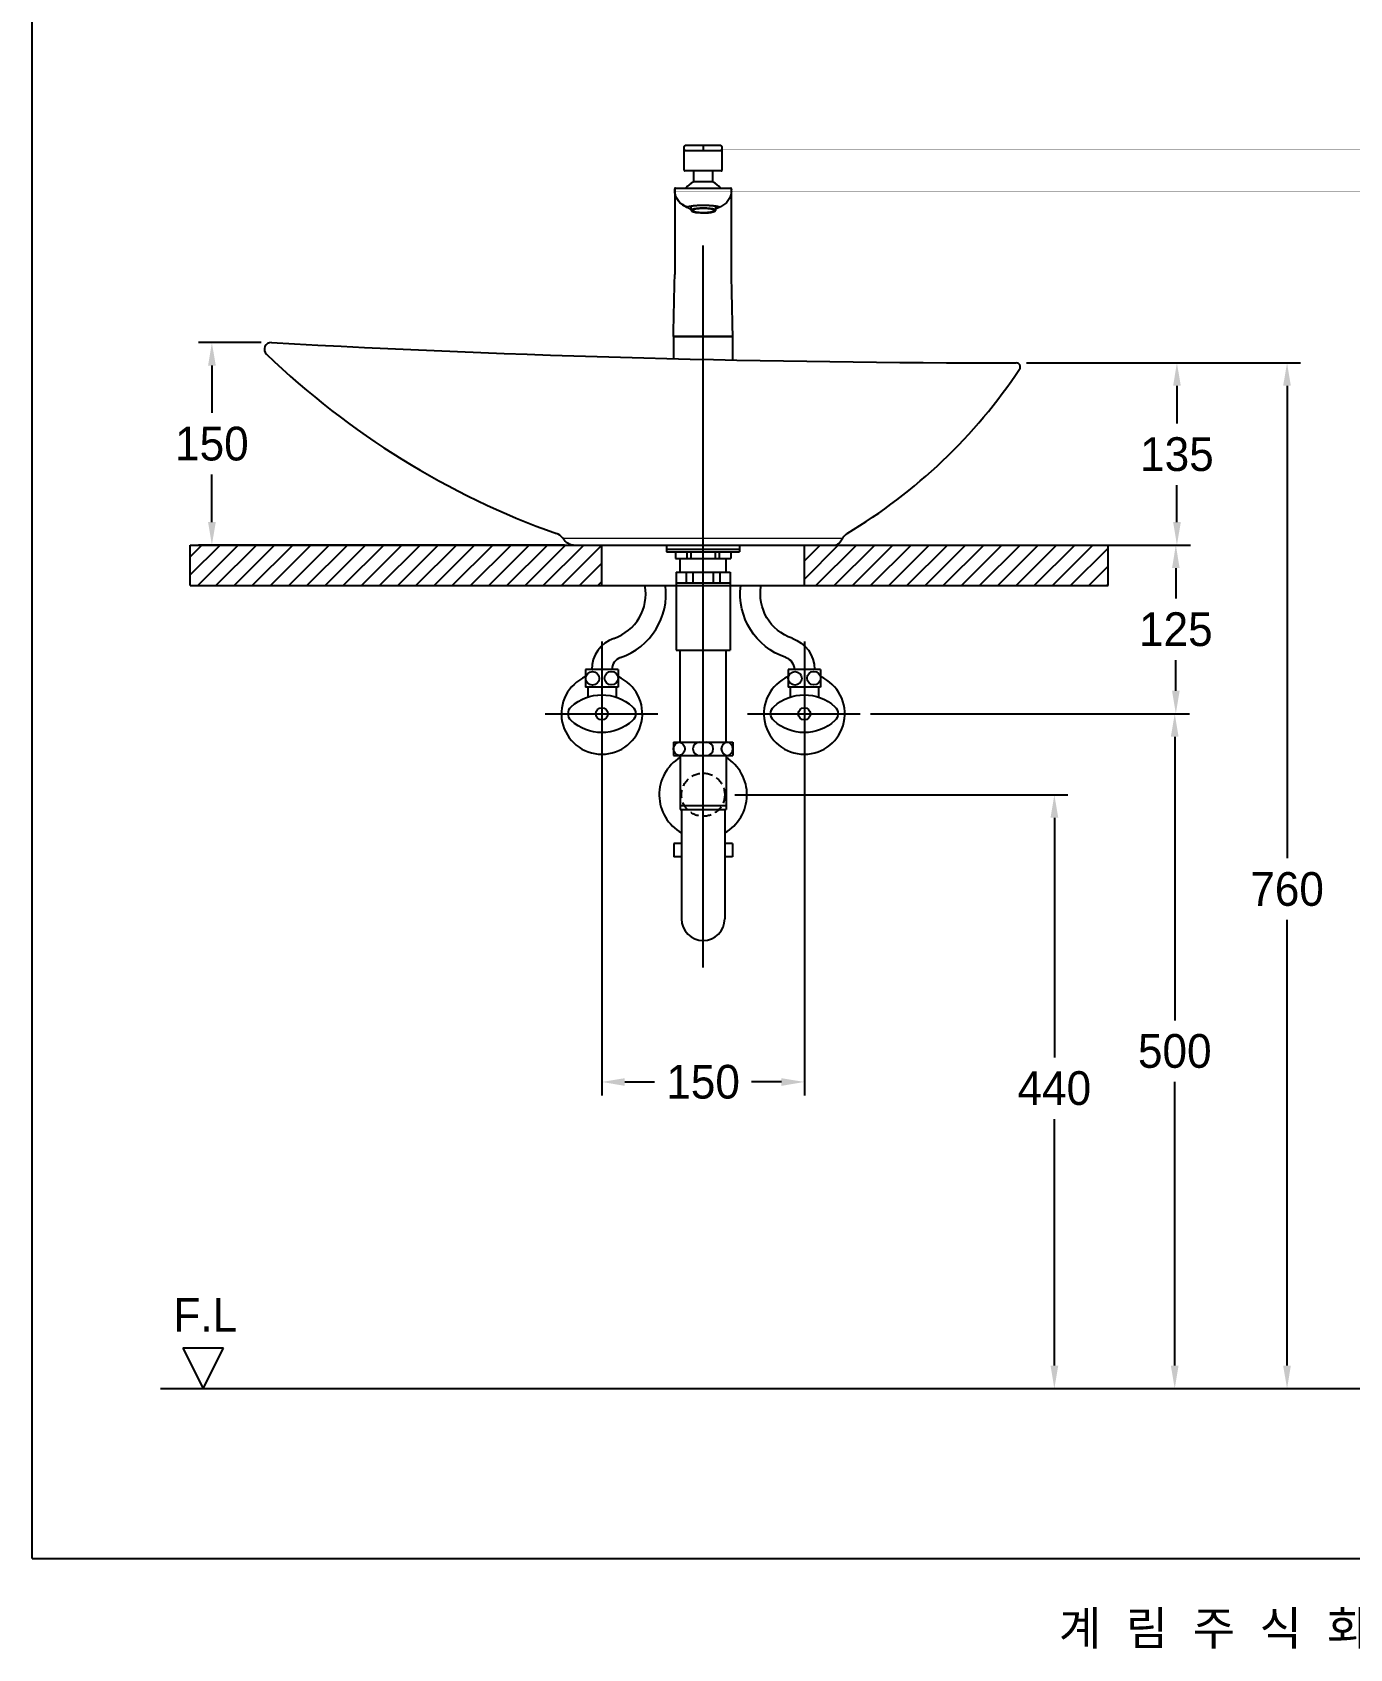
# Model space of a CAD drawing. Header units: millimetres. Extents: x 0 to 1800, y -67 to 2530.
# Drawn here: x 0 to 976, y -67 to 1131 of the extents above; entities that cross this region are included whole.
import ezdxf
from ezdxf.enums import TextEntityAlignment as Align
from ezdxf.lldxf.tags import DXFTag

# ---------------------------------------------------------------- set-up
doc = ezdxf.new("R2010")
doc.units = ezdxf.units.MM
doc.linetypes.add('DASHED2', pattern=[9.525, 6.35, -3.175])
for name, color, linetype in [('TEXT', 7, 'Continuous'), ('내부선 및 부속', 4, 'Continuous'), ('도각라인', 255, 'Continuous'), ('외형선', 3, 'Continuous'), ('점선', 6, 'DASHED2'), ('중심선', 1, 'DASHED'), ('치수선', 7, 'Continuous')]:
    doc.layers.add(name, color=color, linetype=linetype)
doc.styles.add('____', font='')
doc.styles.add('타이틀', font='H2GTRM.TTF', dxfattribs={"height": 25})
doc.styles.get('____').set_extended_font_data('굴림')
tags = doc.linetypes.add('DASHDOT', pattern=[70, 31, -13, 13, -13]).pattern_tags.tags
tags[10:11] = [DXFTag(74, 4), DXFTag(75, 0), DXFTag(340, '0'), DXFTag(46, 0.0), DXFTag(50, 0.0), DXFTag(44, 0.0), DXFTag(45, 0.0)]
tags[8:9] = [DXFTag(74, 4), DXFTag(75, 0), DXFTag(340, '0'), DXFTag(46, 0.0), DXFTag(50, 0.0), DXFTag(44, 0.0), DXFTag(45, 0.0)]
tags[6:7] = [DXFTag(74, 4), DXFTag(75, 0), DXFTag(340, '0'), DXFTag(46, 0.0), DXFTag(50, 0.0), DXFTag(44, 0.0), DXFTag(45, 0.0)]
tags[4:5] = [DXFTag(74, 4), DXFTag(75, 0), DXFTag(340, '0'), DXFTag(46, 0.0), DXFTag(50, 0.0), DXFTag(44, 0.0), DXFTag(45, 0.0)]
tags = doc.linetypes.add('DASHED', pattern=[25.72, 12.86, -12.86]).pattern_tags.tags
tags[6:7] = [DXFTag(74, 4), DXFTag(75, 0), DXFTag(340, '0'), DXFTag(46, 0.0), DXFTag(50, 0.0), DXFTag(44, 0.0), DXFTag(45, 0.0)]
tags[4:5] = [DXFTag(74, 4), DXFTag(75, 0), DXFTag(340, '0'), DXFTag(46, 0.0), DXFTag(50, 0.0), DXFTag(44, 0.0), DXFTag(45, 0.0)]
doc.dimstyles.new('MSADIM', dxfattribs={"dimtxt": 33, "dimasz": 17, "dimexe": 10, "dimexo": 7.5, "dimgap": 10, "dimtad": 0, "dimtih": 1, "dimtoh": 1, "dimdec": 0, "dimzin": 1, "dimdsep": 46, "dimtxsty": '____', "dimcen": 11.25, "dimadec": 0, "dimazin": 0, "dimtfac": 1, "dimtdec": 0, "dimtix": 1, "dimtmove": 0, "dimatfit": 3, "dimfxl": 1, "dimtolj": 1, "dimtzin": 1, "dimarcsym": 0})
pattern_1 = [(45, (-1146.113, 6510.626), (-6.735192, 6.735192), [])]

# ---------------------------------------------------------------- blocks, each defined once
blk = doc.blocks.new('*D1')
at = {"layer": '치수선', "color": 0, "linetype": 'Continuous', "lineweight": -2, "transparency": 16777216}
for p, q in [((736.4, 885.8), (857.9, 885.8)), ((847.9, 868.8), (847.9, 840.9)), ((847.9, 767.8), (847.9, 795.2)), ((754.4, 750.8), (857.9, 750.8))]:
    blk.add_line(p, q, dxfattribs=at)
at = {"layer": '치수선', "color": 0, "linetype": 'Continuous', "transparency": 16777216}
for points in [[(845.1, 868.8), (850.8, 868.8), (847.9, 885.8)], [(845.1, 767.8), (850.8, 767.8), (847.9, 750.8)]]:
    blk.add_solid(points, dxfattribs=at)
at = {"layer": '치수선', "color": 0, "linetype": 'Continuous', "transparency": 16777216, "insert": (847.9, 818), "char_height": 25, "attachment_point": 5, "style": '____'}
blk.add_mtext('\\A1;135', dxfattribs=at)
blk = doc.blocks.new('*D2')
at = {"layer": '치수선', "color": 0, "linetype": 'Continuous', "lineweight": -2, "transparency": 16777216}
for p, q in [((754.4, 750.8), (857.1, 750.8)), ((847.1, 733.8), (847.1, 711.2)), ((847.1, 642.8), (847.1, 665.5)), ((620.8, 625.8), (857.1, 625.8))]:
    blk.add_line(p, q, dxfattribs=at)
at = {"layer": '치수선', "color": 0, "linetype": 'Continuous', "transparency": 16777216}
for points in [[(844.3, 733.8), (849.9, 733.8), (847.1, 750.8)], [(844.3, 642.8), (849.9, 642.8), (847.1, 625.8)]]:
    blk.add_solid(points, dxfattribs=at)
at = {"layer": '치수선', "color": 0, "linetype": 'Continuous', "transparency": 16777216, "insert": (847.1, 688.3), "char_height": 25, "attachment_point": 5, "style": '____'}
blk.add_mtext('\\A1;125', dxfattribs=at)
blk = doc.blocks.new('*D3')
at = {"layer": '치수선', "color": 0, "linetype": 'Continuous', "lineweight": -2, "transparency": 16777216}
for p, q in [((620.8, 625.8), (856.3, 625.8)), ((846.3, 608.8), (846.3, 398.6)), ((846.3, 142.8), (846.3, 353)), ((805, 125.8), (856.3, 125.8))]:
    blk.add_line(p, q, dxfattribs=at)
at = {"layer": '치수선', "color": 0, "linetype": 'Continuous', "transparency": 16777216}
for points in [[(843.4, 608.8), (849.1, 608.8), (846.3, 625.8)], [(843.4, 142.8), (849.1, 142.8), (846.3, 125.8)]]:
    blk.add_solid(points, dxfattribs=at)
at = {"layer": '치수선', "color": 0, "linetype": 'Continuous', "transparency": 16777216, "insert": (846.3, 375.8), "char_height": 25, "attachment_point": 5, "style": '____'}
blk.add_mtext('\\A1;500', dxfattribs=at)
blk = doc.blocks.new('*D4')
at = {"layer": '치수선', "color": 0, "linetype": 'Continuous', "lineweight": -2, "transparency": 16777216}
for p, q in [((736.4, 885.8), (939.5, 885.8)), ((929.5, 868.8), (929.5, 518.7)), ((929.5, 142.8), (929.5, 473)), ((865.1, 125.8), (939.5, 125.8))]:
    blk.add_line(p, q, dxfattribs=at)
at = {"layer": '치수선', "color": 0, "linetype": 'Continuous', "transparency": 16777216}
for points in [[(926.6, 868.8), (932.3, 868.8), (929.5, 885.8)], [(926.6, 142.8), (932.3, 142.8), (929.5, 125.8)]]:
    blk.add_solid(points, dxfattribs=at)
at = {"layer": '치수선', "color": 0, "linetype": 'Continuous', "transparency": 16777216, "insert": (929.5, 495.8), "char_height": 25, "attachment_point": 5, "style": '____'}
blk.add_mtext('\\A1;760', dxfattribs=at)
blk = doc.blocks.new('*D5')
at = {"layer": '치수선', "color": 0, "linetype": 'Continuous', "lineweight": -2, "transparency": 16777216}
for p, q in [((520.4, 565.8), (767.1, 565.8)), ((757.1, 548.8), (757.1, 371.2)), ((757.1, 142.8), (757.1, 325.5)), ((684.8, 125.8), (767.1, 125.8))]:
    blk.add_line(p, q, dxfattribs=at)
at = {"layer": '치수선', "color": 0, "linetype": 'Continuous', "transparency": 16777216}
for points in [[(754.3, 548.8), (760, 548.8), (757.1, 565.8)], [(754.3, 142.8), (760, 142.8), (757.1, 125.8)]]:
    blk.add_solid(points, dxfattribs=at)
at = {"layer": '치수선', "color": 0, "linetype": 'Continuous', "transparency": 16777216, "insert": (757.1, 348.3), "char_height": 25, "attachment_point": 5, "style": '____'}
blk.add_mtext('\\A1;440', dxfattribs=at)
blk = doc.blocks.new('*D6')
at = {"layer": '치수선', "color": 0, "linetype": 'Continuous', "lineweight": -2, "transparency": 16777216}
for p, q in [((421.9, 589.8), (421.9, 343)), ((571.9, 589.8), (571.9, 343)), ((438.9, 353), (461, 353)), ((554.9, 353), (532.8, 353))]:
    blk.add_line(p, q, dxfattribs=at)
at = {"layer": '치수선', "color": 0, "linetype": 'Continuous', "transparency": 16777216}
for points in [[(438.9, 355.8), (438.9, 350.1), (421.9, 353)], [(554.9, 355.8), (554.9, 350.1), (571.9, 353)]]:
    blk.add_solid(points, dxfattribs=at)
at = {"layer": '치수선', "color": 0, "linetype": 'Continuous', "transparency": 16777216, "insert": (496.9, 353), "char_height": 25, "attachment_point": 5, "style": '____'}
blk.add_mtext('\\A1;150', dxfattribs=at)
blk = doc.blocks.new('*D9')
at = {"layer": '치수선', "color": 0, "linetype": 'Continuous', "lineweight": -2, "transparency": 16777216}
for p, q in [((169.4, 900.8), (123, 900.8)), ((133, 883.8), (133, 848.7)), ((133, 767.8), (133, 803)), ((394.2, 750.8), (123, 750.8))]:
    blk.add_line(p, q, dxfattribs=at)
at = {"layer": '치수선', "color": 0, "linetype": 'Continuous', "transparency": 16777216}
for points in [[(130.2, 883.8), (135.9, 883.8), (133, 900.8)], [(130.2, 767.8), (135.9, 767.8), (133, 750.8)]]:
    blk.add_solid(points, dxfattribs=at)
at = {"layer": '치수선', "color": 0, "linetype": 'Continuous', "transparency": 16777216, "insert": (133, 825.8), "char_height": 25, "attachment_point": 5, "style": '____'}
blk.add_mtext('\\A1;150', dxfattribs=at)

msp = doc.modelspace()

# ---------------------------------------------------------------- hatches: boundary and pattern name
at = {"layer": '점선'}
h = msp.add_hatch(dxfattribs=at)
h.set_pattern_fill('ANSI31', color=256, scale=3)
h.set_pattern_definition(pattern_1)
h.paths.add_polyline_path([(421.9, 750.8), (116.9, 750.8), (116.9, 720.8), (421.9, 720.8)])
h = msp.add_hatch(dxfattribs=at)
h.set_pattern_fill('ANSI31', color=256, scale=3)
h.set_pattern_definition(pattern_1)
h.paths.add_polyline_path([(796.9, 750.8), (571.9, 750.8), (571.9, 720.8), (796.9, 720.8)])

# ---------------------------------------------------------------- linework, layer by layer
at = {"layer": '내부선 및 부속', "linetype": 'Continuous'}
for p, q in [((482.9, 1044), (482.9, 1046)), ((483.9, 1047), (509.9, 1047)), ((509.9, 1043), (483.9, 1043)), ((496.9, 1046), (496.9, 1044)), ((510.9, 1046), (510.9, 1044)), ((482.9, 1028.5), (482.9, 1041.1)), ((510.9, 1041.1), (510.9, 1028.5)), ((510.4, 1028), (483.4, 1028)), ((489.8, 1027.5), (489.8, 1019.8)), ((504, 1019.8), (504, 1027.5)), ((475.9, 1013.2), (475.9, 1014.8)), ((476.4, 1015.3), (517.4, 1015.3)), ((517.9, 1013.2), (517.9, 1014.8)), ((487.9, 1001.8), (487.9, 999.2)), ((506.4, 999.2), (506.4, 1001.8)), ((474.9, 905.3), (474.9, 888.9)), ((474.9, 905.3), (518.9, 905.3)), ((518.9, 887.9), (518.9, 905.3)), ((469.9, 750.8), (469.9, 745.8)), ((469.9, 747.8), (523.9, 747.8)), ((469.9, 745.8), (523.9, 745.8)), ((476.4, 745.8), (476.4, 740.8)), ((484.9, 745.8), (484.9, 740.8)), ((487.9, 745.8), (487.9, 740.8)), ((505.9, 745.8), (505.9, 740.8)), ((508.9, 745.8), (508.9, 740.8)), ((517.4, 745.8), (517.4, 740.8)), ((523.9, 750.8), (523.9, 745.8)), ((476.4, 740.8), (517.4, 740.8)), ((476.9, 730.8), (476.9, 672.8)), ((476.9, 730.8), (516.9, 730.8)), ((479.9, 730.8), (479.9, 740.8)), ((484.4, 730.8), (484.4, 722.8)), ((489.4, 730.8), (489.4, 722.8)), ((504.4, 730.8), (504.4, 722.8)), ((509.4, 730.8), (509.4, 722.8)), ((513.9, 730.8), (513.9, 740.8)), ((516.9, 730.8), (516.9, 676.1)), ((476.9, 722.8), (516.9, 722.8)), ((479.9, 722.8), (513.9, 722.8)), ((476.9, 672.8), (516.9, 672.8)), ((479.9, 604.8), (479.9, 672.8)), ((513.9, 604.8), (513.9, 672.8)), ((516.9, 676.1), (516.9, 672.8)), ((409.9, 658.6), (409.9, 645.6)), ((433.9, 658.6), (409.9, 658.6)), ((433.9, 658.6), (433.9, 645.6)), ((559.9, 658.6), (559.9, 645.6)), ((583.9, 658.6), (559.9, 658.6)), ((583.9, 658.6), (583.9, 645.6)), ((433.9, 645.6), (409.9, 645.6)), ((411.4, 645.6), (411.4, 638.1)), ((432.4, 645.6), (432.4, 638.1)), ((583.9, 645.6), (559.9, 645.6)), ((561.4, 645.6), (561.4, 638.1)), ((582.4, 645.6), (582.4, 638.1)), ((474.9, 604.8), (518.9, 604.8)), ((474.9, 604.8), (474.9, 594.8)), ((518.9, 604.8), (518.9, 594.8)), ((474.9, 594.8), (518.9, 594.8)), ((479.9, 594.8), (479.9, 554.8)), ((513.9, 594.8), (513.9, 554.8)), ((479.9, 557.8), (513.9, 557.8)), ((479.9, 554.8), (513.9, 554.8)), ((480.9, 554.8), (480.9, 473.8)), ((512.9, 554.8), (512.9, 473.8)), ((475.2, 529.8), (475.2, 519.8)), ((480.9, 529.8), (475.2, 529.8)), ((518.7, 529.8), (512.9, 529.8)), ((518.7, 529.8), (518.7, 519.8)), ((480.9, 519.8), (475.2, 519.8)), ((518.7, 519.8), (512.9, 519.8))]:
    msp.add_line(p, q, dxfattribs=at)
at = {"layer": '내부선 및 부속', "lineweight": 18}
msp.add_line((392.9, 755.8), (600.1, 755.8), dxfattribs=at)
at = {"layer": '내부선 및 부속', "linetype": 'Continuous', "flags": 128}
for points in [[(558.1, 667.5, -0.355783), (524.8, 720.8)], [(562.9, 681.7, -0.371215), (539.9, 720.8)], [(562.9, 681.7, -0.321708), (579.4, 658.6)], [(558.1, 667.5, -0.323088), (564.4, 658.6)], [(399.2, 631, -0.388889), (444.6, 631)], [(549.2, 631, -0.388889), (594.6, 631)], [(399.2, 620.7, -0.44), (399.2, 631)], [(444.6, 631, -0.44), (444.6, 620.7)], [(549.2, 620.7, -0.44), (549.2, 631)], [(594.6, 631, -0.44), (594.6, 620.7)], [(444.6, 620.7, -0.388889), (399.2, 620.7)], [(594.6, 620.7, -0.388889), (549.2, 620.7)], [(479.2, 594.9, -0.859727), (479.2, 604.8)], [(479.2, 604.8, -0.859727), (479.2, 594.9)]]:
    msp.add_lwpolyline(points, format="xyb", dxfattribs=at)
at = {"layer": '내부선 및 부속', "linetype": 'Continuous'}
for centre, radius in [((415, 652), 5), ((428.9, 652.2), 5), ((565, 652), 5), ((578.9, 652.2), 5), ((421.9, 625.8), 4.5), ((571.9, 625.8), 4.5)]:
    msp.add_circle(centre, radius, dxfattribs=at)
for centre, radius, start, end in [((483.9, 1046), 1, 90, 180), ((483.9, 1044), 1, 180, 270), ((509.9, 1046), 1, 0, 90), ((509.9, 1044), 1, 270, 0), ((483.4, 1028.5), 0.5, 180, 270), ((496.9, 1005.3), 16.2, 116.7839, 142.0176), ((489.3, 1027.5), 0.5, 0, 90), ((504.5, 1027.5), 0.5, 90, 180), ((496.9, 1005.3), 16.2, 37.9825, 62.9451), ((510.4, 1028.5), 0.5, 270, 0), ((476.4, 1014.8), 0.5, 90, 180), ((517.4, 1014.8), 0.5, 0, 90), ((419.6, 714.6), 34.8, 288.8443, 10.3071), ((419.6, 714.6), 49.8, 288.8443, 7.183), ((438.7, 658.6), 24.3, 108.8443, 180.1778), ((438.7, 658.6), 9.31, 108.8443, 180.4644), ((421.9, 625.8), 30, 113.5782, 66.4218), ((571.9, 625.8), 30, 113.5782, 66.4218), ((494.4, 599.8), 5, 90, 270), ((499.4, 599.8), 5, 270, 90), ((515.4, 599.8), 5, 98.6269, 261.3731), ((513.9, 599.8), 5, 278.6269, 81.3731), ((496.9, 565.8), 32.5, 121.5389, 240.5076), ((496.9, 565.8), 32.5, 299.4924, 58.4611), ((496.9, 473.8), 16, 180, 0)]:
    msp.add_arc(centre, radius, start, end, dxfattribs=at)
for centre, major_axis, ratio, start_param, end_param in [((489.6, 1019.7), (-0.0112, -0.0994), 1, 2.796596, 3.248356), ((504.3, 1019.7), (0.0502, 0.0865), 1, 0.526312, 0.981782), ((496.9, 1001), (12, 0), 0.207912, 3.060991, 3.141593), ((497.1, 998.7), (8.75, 0), 0.207912, 2.789931, 3.777569), ((497.1, 998.7), (8.75, 0), 0.207912, 0.366192, 2.789931), ((497.1, 999), (-8.25, 0), 0.207912, 0.075889, 3.065704), ((497.1, 998.7), (8.75, 0), 0.207912, 3.777569, 4.712389), ((497.1, 998.7), (8.75, 0), 0.207912, 4.712389, 5.631403), ((497.1, 998.7), (8.75, 0), 0.207912, 5.631403, 6.283185), ((497.1, 998.7), (8.75, 0), 0.207912, 0, 0.366192), ((497.1, 999.2), (-9.25, 0), 0.207912, 3.141593, 3.154552)]:
    msp.add_ellipse(centre, major_axis=major_axis, ratio=ratio, start_param=start_param, end_param=end_param, dxfattribs=at)
msp.add_ellipse((497.1, 998.7), major_axis=(-8.25, 0), ratio=0.207912, dxfattribs=at)
for points, degree, knots in [([(482.9, 1043.4), (482.9, 1043.4), (482.9, 1043.5), (482.9, 1043.5), (482.9, 1043.5), (482.9, 1043.6), (482.9, 1043.6), (482.9, 1043.7), (482.9, 1043.7), (482.9, 1043.7)], 2, [0, 0, 0, 0.156709, 0.313418, 0.313418, 0.626836, 0.626836, 0.940255, 0.940255, 1, 1, 1]), ([(510.9, 1043.7), (510.9, 1043.7), (510.9, 1043.7), (510.9, 1043.6), (510.9, 1043.6), (510.9, 1043.5), (510.9, 1043.5), (510.9, 1043.5), (510.9, 1043.4), (510.9, 1043.4)], 2, [0, 0, 0, 0.052319, 0.052319, 0.368213, 0.368213, 0.684106, 0.684106, 0.842053, 1, 1, 1]), ([(491.7, 1019.8), (491.5, 1019.8), (491.3, 1019.8), (491, 1019.8), (490.7, 1019.8), (490.5, 1019.8), (490.4, 1019.8), (490.3, 1019.8), (490.3, 1019.8), (490.2, 1019.8), (490.2, 1019.8), (490.1, 1019.8), (490, 1019.8), (489.8, 1019.8), (489.7, 1019.8), (489.6, 1019.8), (489.6, 1019.8), (489.6, 1019.8), (489.6, 1019.8), (489.6, 1019.8), (489.6, 1019.8), (489.5, 1019.8), (489.5, 1019.8), (489.5, 1019.8), (489.5, 1019.8), (489.5, 1019.8)], 3, [0, 0, 0, 0, 0.124941, 0.124941, 0.249883, 0.374824, 0.374824, 0.406059, 0.406059, 0.437295, 0.437295, 0.499765, 0.499765, 0.624707, 0.749648, 0.749648, 0.812119, 0.812119, 0.843354, 0.843354, 0.874589, 0.874589, 0.999531, 0.999531, 1, 1, 1, 1]), ([(504.3, 1019.8), (504.3, 1019.8), (504.3, 1019.8), (504.3, 1019.8), (504.3, 1019.8), (504.2, 1019.8), (504.2, 1019.8), (504.1, 1019.8), (504.1, 1019.8), (504, 1019.8), (503.9, 1019.8), (503.9, 1019.8), (503.9, 1019.8), (503.8, 1019.8), (503.8, 1019.8), (503.6, 1019.8), (503.4, 1019.8), (503.2, 1019.8), (503, 1019.8), (502.9, 1019.8), (502.8, 1019.8), (502.8, 1019.8), (502.7, 1019.8), (502.7, 1019.8), (502.5, 1019.8), (502.3, 1019.8), (502, 1019.8), (501.8, 1019.8), (501.4, 1019.8), (501.2, 1019.8), (501, 1019.8), (500.9, 1019.8), (500.8, 1019.8), (500.8, 1019.8), (500.6, 1019.8), (500.5, 1019.8), (500.2, 1019.8), (499.7, 1019.8), (499.3, 1019.8), (498.9, 1019.8), (498.8, 1019.8), (498.6, 1019.8), (498.6, 1019.8), (498.5, 1019.8), (498.4, 1019.8), (498.1, 1019.8), (497.9, 1019.8), (497.4, 1019.8), (497.1, 1019.8), (496.7, 1019.8), (496.4, 1019.8), (496.1, 1019.8), (496.1, 1019.8), (495.9, 1019.8), (495.8, 1019.8), (495.6, 1019.8), (495.2, 1019.8), (494.8, 1019.8), (494.3, 1019.8), (494, 1019.8), (493.9, 1019.8), (493.7, 1019.8), (493.6, 1019.8), (493.5, 1019.8), (493.5, 1019.8), (493.2, 1019.8), (492.8, 1019.8), (492.4, 1019.8), (492, 1019.8), (491.8, 1019.8), (491.7, 1019.8)], 3, [0, 0, 0, 0, 0.000008, 0.000008, 0.041674, 0.041674, 0.08334, 0.08334, 0.125007, 0.125007, 0.135423, 0.135423, 0.14584, 0.14584, 0.166673, 0.166673, 0.208339, 0.250006, 0.250006, 0.270839, 0.270839, 0.281256, 0.281256, 0.291672, 0.291672, 0.333338, 0.333338, 0.375005, 0.375005, 0.416671, 0.416671, 0.427088, 0.427088, 0.437504, 0.437504, 0.458338, 0.458338, 0.500004, 0.54167, 0.54167, 0.562503, 0.562503, 0.57292, 0.57292, 0.583337, 0.583337, 0.625003, 0.625003, 0.666669, 0.666669, 0.708336, 0.708336, 0.718752, 0.718752, 0.729169, 0.750002, 0.750002, 0.791668, 0.833335, 0.833335, 0.854168, 0.854168, 0.864584, 0.864584, 0.875001, 0.875001, 0.916667, 0.958334, 0.958334, 1, 1, 1, 1]), ([(475.9, 1014.3), (475.9, 1014.3), (475.9, 1014.2), (475.9, 1014.2), (475.9, 1014.1), (475.9, 1014), (475.9, 1013.9), (475.9, 1013.9), (475.9, 1013.8), (475.9, 1013.8), (475.9, 1013.7), (475.9, 1013.7), (475.9, 1013.7), (475.9, 1013.6), (475.9, 1013.6), (475.9, 1013.5), (475.9, 1013.5), (475.9, 1013.4), (475.9, 1013.4), (475.9, 1013.4)], 3, [0, 0, 0, 0, 0.075981, 0.150896, 0.228818, 0.312268, 0.402491, 0.499979, 0.535136, 0.572314, 0.611538, 0.652826, 0.696189, 0.741633, 0.789157, 0.838761, 0.89044, 0.944188, 1, 1, 1, 1]), ([(485.1, 1001.2), (484.4, 1001.5), (483.3, 1002), (482.1, 1002.8), (481.1, 1003.4), (479.4, 1004.8), (477.5, 1007.2), (476.2, 1010.3), (475.9, 1012.4), (475.9, 1013.2)], 3, [0, 0, 0, 0, 0.156431, 0.213477, 0.270524, 0.384617, 0.612803, 0.840989, 1, 1, 1, 1]), ([(475.9, 1013), (475.9, 1013), (475.9, 1012.8), (475.9, 1012.6), (475.9, 1012.4), (475.9, 1012.4), (475.9, 1012.4), (475.9, 1012.3), (475.9, 1012.2), (475.9, 1011.8), (475.9, 1011.2), (475.9, 1010.3), (475.9, 1009.8), (475.9, 1009.6), (475.9, 1009.4), (475.9, 1009.3), (475.9, 1009.2), (475.9, 1008.9), (475.9, 1008.6), (475.9, 1007.8), (475.9, 1007.3), (475.9, 1006), (475.9, 1004.7), (475.9, 1003.2), (475.9, 1001.7), (475.9, 1000.9), (475.9, 999.8), (475.9, 999.6), (475.9, 999.3), (475.9, 999.2), (475.9, 999), (475.9, 998.4), (475.9, 997.9), (475.9, 996.5), (475.9, 995.5), (475.9, 993.6), (475.9, 992.6), (475.9, 990.6), (475.9, 989.5), (475.9, 987.3), (475.9, 986.2), (475.9, 984.9), (475.9, 984.8), (475.9, 984.5), (475.9, 984.1), (475.9, 983.7), (475.9, 982.8), (475.9, 982.2), (475.9, 980.5), (475.9, 979.3), (475.9, 976.9), (475.9, 975.6), (475.9, 973.8), (475.9, 973.2), (475.9, 971.9), (475.9, 971.3), (475.9, 970.4), (475.9, 970), (475.9, 969.4), (475.9, 969.1), (475.9, 968.5), (475.9, 968.1), (475.9, 967.6), (475.9, 967.5), (475.9, 967.2), (475.9, 967), (475.9, 965.6), (475.9, 964.3), (475.9, 962.3), (475.9, 961.7), (475.9, 960.7), (475.9, 960.4), (475.9, 959.9), (475.9, 959.7), (475.9, 959.4), (475.9, 959.3), (475.9, 958.8), (475.9, 958.4), (475.9, 958), (475.9, 957.8), (475.9, 957.5), (475.9, 956.7), (475.9, 955.9), (475.9, 953.9), (475.9, 952.6), (475.9, 951.3)], 3, [0, 0, 0, 0, 0.021004, 0.043254, 0.043254, 0.048816, 0.048816, 0.054379, 0.065504, 0.065504, 0.110004, 0.154503, 0.154503, 0.165628, 0.171191, 0.171191, 0.176753, 0.176753, 0.199003, 0.199003, 0.243503, 0.243503, 0.288003, 0.332503, 0.332503, 0.377002, 0.377002, 0.388127, 0.388127, 0.39369, 0.39369, 0.399252, 0.421502, 0.421502, 0.466002, 0.466002, 0.510502, 0.510502, 0.555002, 0.555002, 0.599502, 0.599502, 0.605064, 0.605064, 0.610627, 0.621752, 0.621752, 0.644001, 0.644001, 0.688501, 0.688501, 0.733001, 0.733001, 0.755251, 0.755251, 0.777501, 0.777501, 0.788626, 0.788626, 0.799751, 0.799751, 0.810876, 0.810876, 0.816438, 0.816438, 0.822001, 0.822001, 0.866501, 0.866501, 0.88875, 0.88875, 0.899875, 0.899875, 0.905438, 0.905438, 0.911, 0.911, 0.922125, 0.922125, 0.927688, 0.927688, 0.93325, 0.9555, 0.9555, 1, 1, 1, 1]), ([(475.9, 1012.7), (475.9, 1012.7), (475.9, 1012.6), (475.9, 1011.9), (475.9, 1010.8), (475.9, 1009.1), (475.9, 1007.2), (475.9, 1005.2), (475.9, 1003.1), (475.9, 1001.1), (475.9, 999.2), (475.9, 997.1), (475.9, 994.8), (475.9, 992), (475.9, 988.8), (475.9, 985), (475.9, 980.6), (475.9, 975.6), (475.9, 970), (475.9, 963.8), (475.9, 957.5), (475.9, 953.3), (475.9, 951.3)], 3, [0, 0, 0, 0, 0.053133, 0.108049, 0.167772, 0.222828, 0.273217, 0.318944, 0.360014, 0.396432, 0.428204, 0.458, 0.492223, 0.531148, 0.574775, 0.623098, 0.676112, 0.733813, 0.796196, 0.86327, 0.935076, 1, 1, 1, 1]), ([(487.9, 999.7), (486.8, 1000.1), (485.8, 1000.5), (484.9, 1001), (484.3, 1001.3), (483.3, 1001.8), (481.8, 1002.7), (479.8, 1004.2), (477.9, 1006.4), (476.5, 1009.4), (476.1, 1011.4), (476, 1012.2)], 3, [-0.216428, -0.216428, -0.216428, -0.216428, 0, 0, 0, 0.117093, 0.236212, 0.355331, 0.593568, 0.831805, 1, 1, 1, 1]), ([(517.9, 1012.7), (517.9, 1012.6), (517.8, 1012.4), (517.8, 1012.2), (517.7, 1011.4), (517.3, 1009.4), (516.2, 1007), (514.8, 1005.1), (513.1, 1003.4), (511.1, 1002.1), (509.5, 1001.2), (508.9, 1001), (508.1, 1000.6), (507.2, 1000.2), (506.4, 999.9)], 3, [-0.034295, -0.034295, -0.034295, -0.034295, 0, 0, 0, 0.167003, 0.404138, 0.522706, 0.641273, 0.878409, 1, 1, 1, 1.186151, 1.186151, 1.186151, 1.186151]), ([(517.9, 1013.4), (517.9, 1013.4), (517.9, 1013.4), (517.9, 1013.5), (517.9, 1013.5), (517.9, 1013.6), (517.9, 1013.6), (517.9, 1013.7), (517.9, 1013.7), (517.9, 1013.7), (517.9, 1013.8), (517.9, 1013.8), (517.9, 1013.9), (517.9, 1013.9), (517.9, 1014), (517.9, 1014.1), (517.9, 1014.2), (517.9, 1014.2), (517.9, 1014.3), (517.9, 1014.3)], 3, [0, 0, 0, 0, 0.055812, 0.10956, 0.161239, 0.210843, 0.258367, 0.303811, 0.347174, 0.388462, 0.427686, 0.464864, 0.500021, 0.597509, 0.687732, 0.771182, 0.849104, 0.924019, 1, 1, 1, 1]), ([(517.9, 951.3), (517.9, 952.6), (517.9, 953.9), (517.9, 955.8), (517.9, 956.5), (517.9, 957.5), (517.9, 957.8), (517.9, 958.4), (517.9, 958.7), (517.9, 959.2), (517.9, 959.4), (517.9, 959.7), (517.9, 959.9), (517.9, 960.2), (517.9, 960.4), (517.9, 960.7), (517.9, 961.5), (517.9, 962.3), (517.9, 964.2), (517.9, 965.5), (517.9, 967.4), (517.9, 968), (517.9, 969.3), (517.9, 969.9), (517.9, 971.2), (517.9, 971.8), (517.9, 973.1), (517.9, 973.7), (517.9, 974.5), (517.9, 974.6), (517.9, 974.9), (517.9, 975.4), (517.9, 975.9), (517.9, 976.8), (517.9, 977.4), (517.9, 979.2), (517.9, 980.4), (517.9, 981.9), (517.9, 982.2), (517.9, 982.6), (517.9, 982.8), (517.9, 983.1), (517.9, 983.8), (517.9, 984.5), (517.9, 986.2), (517.9, 987.3), (517.9, 989.5), (517.9, 990.6), (517.9, 992.6), (517.9, 993.6), (517.9, 995.6), (517.9, 996.5), (517.9, 997.5), (517.9, 997.7), (517.9, 997.9), (517.9, 998), (517.9, 998.3), (517.9, 999), (517.9, 999.7), (517.9, 1000.9), (517.9, 1001.7), (517.9, 1003.3), (517.9, 1004), (517.9, 1005.4), (517.9, 1006.1), (517.9, 1007), (517.9, 1007.3), (517.9, 1007.7), (517.9, 1007.9), (517.9, 1008.1), (517.9, 1008.3), (517.9, 1008.3), (517.9, 1009), (517.9, 1009.5), (517.9, 1010.4), (517.9, 1010.8), (517.9, 1011.9), (517.9, 1012.4), (517.9, 1012.9), (517.9, 1013), (517.9, 1013.2)], 3, [0, 0, 0, 0, 0.044486, 0.044486, 0.066729, 0.066729, 0.07785, 0.07785, 0.088972, 0.088972, 0.094533, 0.094533, 0.100093, 0.100093, 0.105654, 0.105654, 0.111215, 0.133458, 0.133458, 0.177944, 0.177944, 0.200187, 0.200187, 0.22243, 0.22243, 0.244673, 0.244673, 0.266916, 0.266916, 0.272477, 0.272477, 0.278037, 0.289159, 0.289159, 0.311402, 0.311402, 0.355888, 0.355888, 0.367009, 0.367009, 0.37257, 0.37257, 0.378131, 0.400374, 0.400374, 0.44486, 0.44486, 0.489346, 0.489346, 0.533832, 0.533832, 0.578318, 0.578318, 0.583878, 0.583878, 0.589439, 0.589439, 0.600561, 0.622804, 0.622804, 0.667289, 0.667289, 0.711775, 0.711775, 0.756261, 0.756261, 0.778504, 0.778504, 0.789626, 0.795187, 0.795187, 0.800747, 0.800747, 0.845233, 0.845233, 0.889719, 0.889719, 0.978691, 0.978691, 1, 1, 1, 1]), ([(517.9, 951.3), (517.9, 952.7), (517.9, 955.9), (517.9, 960.6), (517.9, 965.5), (517.9, 970.5), (517.9, 975.6), (517.9, 980.6), (517.9, 985), (517.9, 988.8), (517.9, 992), (517.9, 994.8), (517.9, 997.1), (517.9, 999.2), (517.9, 1001.1), (517.9, 1003.1), (517.9, 1005.2), (517.9, 1007.2), (517.9, 1009.1), (517.9, 1010.8), (517.9, 1011.9), (517.9, 1012.6), (517.9, 1012.7), (517.9, 1012.7)], 3, [0, 0, 0, 0, 0.046223, 0.101424, 0.153962, 0.203831, 0.266211, 0.323909, 0.376921, 0.425241, 0.468865, 0.507789, 0.54201, 0.571805, 0.603575, 0.639991, 0.681059, 0.726784, 0.77717, 0.832223, 0.891944, 0.946857, 1, 1, 1, 1]), ([(509.1, 1001.2), (509.1, 1001.2), (509.1, 1001.2), (509, 1001.2), (509, 1001.2), (508.8, 1001.3), (508.8, 1001.3), (508.6, 1001.3), (508.6, 1001.3), (508.5, 1001.4), (508.5, 1001.4), (508.4, 1001.4), (508.3, 1001.4), (508.1, 1001.5), (508, 1001.5), (507.6, 1001.6), (507.4, 1001.6), (507.1, 1001.7), (507, 1001.7), (506.8, 1001.7), (506.7, 1001.7), (506.6, 1001.8), (506.6, 1001.8), (506.2, 1001.8), (506, 1001.9), (505.4, 1001.9), (505.1, 1002), (504.5, 1002), (504.2, 1002.1), (503.8, 1002.1), (503.8, 1002.1), (503.7, 1002.1), (503.6, 1002.1), (503.5, 1002.1), (503.2, 1002.2), (503, 1002.2), (502.5, 1002.2), (502.1, 1002.2), (501.4, 1002.3), (501, 1002.3), (500.6, 1002.3), (500.4, 1002.3), (500.3, 1002.3), (500.2, 1002.3), (500.1, 1002.3), (499.9, 1002.4), (499.7, 1002.4), (499.1, 1002.4), (498.7, 1002.4), (497.9, 1002.4), (497.5, 1002.4), (496.9, 1002.4), (496.6, 1002.4), (496.3, 1002.4), (496.2, 1002.4), (496.1, 1002.4), (496, 1002.4), (496, 1002.4), (495.5, 1002.4), (495.1, 1002.4), (494.3, 1002.4), (493.9, 1002.3), (493.2, 1002.3), (492.8, 1002.3), (492.3, 1002.3), (492.1, 1002.2), (491.9, 1002.2), (491.8, 1002.2), (491.7, 1002.2), (491.6, 1002.2), (491.5, 1002.2), (491, 1002.2), (490.7, 1002.1), (490, 1002.1), (489.7, 1002), (489.2, 1002), (489, 1002), (488.8, 1001.9), (488.7, 1001.9), (488.6, 1001.9), (488.2, 1001.9), (488, 1001.8), (487.5, 1001.7), (487.2, 1001.7), (486.8, 1001.6), (486.6, 1001.6), (486.4, 1001.5), (486.3, 1001.5), (486.3, 1001.5), (486.2, 1001.5), (486.1, 1001.5), (486, 1001.4), (485.8, 1001.4), (485.7, 1001.4), (485.5, 1001.3), (485.4, 1001.3), (485.3, 1001.2), (485.2, 1001.2), (485.2, 1001.2), (485.2, 1001.2), (485.2, 1001.2), (485.2, 1001.2), (485.1, 1001.2), (485.1, 1001.2), (485.1, 1001.2)], 3, [0, 0, 0, 0, 0.024158, 0.024158, 0.055884, 0.055884, 0.087609, 0.087609, 0.09554, 0.09554, 0.103472, 0.103472, 0.119334, 0.119334, 0.15106, 0.15106, 0.182785, 0.182785, 0.198648, 0.198648, 0.206579, 0.206579, 0.214511, 0.214511, 0.246236, 0.246236, 0.277961, 0.277961, 0.309687, 0.309687, 0.313652, 0.313652, 0.317618, 0.325549, 0.325549, 0.341412, 0.341412, 0.373138, 0.373138, 0.404863, 0.404863, 0.412794, 0.41676, 0.41676, 0.420726, 0.420726, 0.436588, 0.436588, 0.468314, 0.468314, 0.500039, 0.500039, 0.515902, 0.523833, 0.523833, 0.527799, 0.527799, 0.531764, 0.531764, 0.56349, 0.56349, 0.595215, 0.595215, 0.626941, 0.626941, 0.642803, 0.642803, 0.646769, 0.646769, 0.650735, 0.658666, 0.658666, 0.690391, 0.690391, 0.722117, 0.722117, 0.737979, 0.745911, 0.745911, 0.753842, 0.753842, 0.785568, 0.785568, 0.817293, 0.817293, 0.849018, 0.849018, 0.85695, 0.85695, 0.864881, 0.864881, 0.880744, 0.880744, 0.912469, 0.912469, 0.944194, 0.944194, 0.960057, 0.960057, 0.967989, 0.967989, 0.97592, 0.97592, 1, 1, 1, 1]), ([(487.9, 999.2), (487.9, 999.2), (487.9, 999), (488, 998.7), (488.2, 998.4), (488.6, 998.1), (489.2, 997.9), (489.7, 997.7), (489.9, 997.7)], 3, [0, 0, 0, 0, 0.053428, 0.206855, 0.364724, 0.555562, 0.786387, 1, 1, 1, 1]), ([(504.2, 997.6), (504.2, 997.6), (504.5, 997.7), (505, 997.9), (505.6, 998.1), (506, 998.4), (506.3, 998.8), (506.4, 999.1), (506.3, 999.2), (506.3, 999.3)], 3, [0, 0, 0, 0, 0.007774, 0.22031, 0.437213, 0.662693, 0.819272, 0.961303, 1, 1, 1, 1])]:
    msp.add_open_spline(points, degree=degree, knots=knots, dxfattribs=at)
for points, degree in [([(482.9, 1041.1), (482.9, 1042.5), (482.9, 1043.2), (482.9, 1043.4)], 3), ([(510.9, 1043.4), (510.9, 1043.2), (510.9, 1042.5), (510.9, 1041.1)], 3), ([(475.9, 1014.5), (475.9, 1014.4), (475.9, 1014.4), (475.9, 1014.3)], 3), ([(475.9, 1013.4), (475.9, 1013.3), (475.9, 1013.3), (475.9, 1013.2)], 3), ([(476, 1012.3), (476, 1012.2), (476, 1012.2)], 2), ([(517.8, 1012.2), (517.8, 1012.2), (517.8, 1012.3)], 2), ([(517.9, 1014.4), (517.9, 1014.4), (517.9, 1014.3), (517.9, 1014.3)], 3), ([(517.9, 1013.2), (517.9, 1013.3), (517.9, 1013.3), (517.9, 1013.4)], 3), ([(515.3, 1005.8), (515.3, 1005.9), (515.4, 1005.9)], 2), ([(474.9, 905.3), (475.9, 951.3)], 1), ([(518.9, 905.3), (518.6, 920.7), (518.2, 936), (517.9, 951.3)], 3), ([(496.9, 905.3), (494.7, 905.3), (490.5, 905.3), (486.5, 905.3), (482.9, 905.3), (479.8, 905.3), (477.4, 905.3), (475.8, 905.3), (474.9, 905.3), (474.9, 905.3)], 2), ([(518.9, 905.3), (518.9, 905.3), (518.1, 905.3), (516.4, 905.3), (514, 905.3), (510.9, 905.3), (507.3, 905.3), (503.3, 905.3), (499.1, 905.3), (496.9, 905.3)], 2)]:
    msp.add_open_spline(points, degree=degree, dxfattribs=at)
at = {"layer": '도각라인', "color": 7}
for q in [(0, 2530), (1800, 0)]:
    msp.add_line((0, 0), q, dxfattribs=at)
at = {"layer": '외형선'}
for p, q in [((393.9, 754.6), (392.7, 756.1)), ((598.4, 753.1), (600.4, 756.2))]:
    msp.add_line(p, q, dxfattribs=at)
at = {"layer": '외형선', "linetype": 'Continuous'}
for p, q in [((116.9, 750.8), (596.9, 750.8)), ((116.9, 720.8), (116.9, 750.8)), ((361.9, 750.8), (631.9, 750.8)), ((386.9, 750.8), (606.9, 750.8)), ((421.9, 720.8), (421.9, 750.8)), ((469.9, 750.8), (523.9, 750.8)), ((571.9, 720.8), (571.9, 750.8)), ((596.9, 750.8), (796.9, 750.8)), ((796.9, 720.8), (796.9, 750.8)), ((116.9, 720.8), (796.9, 720.8)), ((141.6, 155.8), (111.6, 155.8)), ((111.6, 155.8), (126.6, 125.8)), ((126.6, 125.8), (141.6, 155.8)), ((94.9, 125.8), (1625.5, 125.8))]:
    msp.add_line(p, q, dxfattribs=at)
at = {"layer": '외형선', "lineweight": 18}
msp.add_line((401.7, 750.8), (594.2, 750.8), dxfattribs=at)
at = {"layer": '외형선'}
for centre, radius, start, end in [((176.9, 895.8), 5, 86.8621, 226.101), ((724.6, 10885.8), 10000, 266.86129, 270.02479), ((589.5, 1324.6), 600, 226.101, 250.4043), ((398.3, 1102.7), 400, 300.8823, 326.3746), ((728.9, 882.8), 3, 326.3746, 90.0248), ((384.9, 749.9), 10, 38.3817, 70.4043), ((401.7, 760.8), 10, 218.3817, 270), ((608.8, 750.8), 10, 120.8823, 147.2547), ((594.2, 755.8), 5, 270, 327.2547)]:
    msp.add_arc(centre, radius, start, end, dxfattribs=at)
at = {"layer": '점선'}
msp.add_circle((496.9, 565.8), 16, dxfattribs=at)
at = {"layer": '중심선', "linetype": 'DASHDOT'}
for p, q in [((496.9, 437.8), (496.9, 972.8)), ((421.9, 679.3), (421.9, 587.3)), ((571.9, 679.3), (571.9, 587.3)), ((379.8, 625.8), (463.3, 625.8)), ((529.8, 625.8), (613.3, 625.8))]:
    msp.add_line(p, q, dxfattribs=at)

# ---------------------------------------------------------------- texts
at = {"layer": 'TEXT', "style": '타이틀'}
msp.add_text('F.L', height=25, dxfattribs=at).set_placement((128.1, 180.5), align=Align.MIDDLE)
msp.add_text('계  림  주  식  회  사', height=25, dxfattribs=at).set_placement((900, -51.7), align=Align.MIDDLE_CENTER)

# ---------------------------------------------------------------- dimensions: what is measured, and where the dimension line sits
at = {"layer": '치수선', "linetype": 'Continuous'}
for base, p1, p2, picture, middle in [((133, 900.8), (401.7, 750.8), (176.9, 900.8), '*D9', (133, 825.8)), ((847.1, 625.8), (746.9, 750.8), (613.3, 625.8), '*D2', (847.1, 688.3)), ((846.3, 125.8), (613.3, 625.8), (797.5, 125.8), '*D3', (846.3, 375.8))]:
    dim = msp.add_linear_dim(base=base, p1=p1, p2=p2, angle=90, dimstyle='MSADIM', override={"dimtxt": 25}, dxfattribs=at)
    dim.commit()
    dim.dimension.update_dxf_attribs({"geometry": picture, "text_midpoint": middle})
for base, p1, p2, picture, middle in [((847.9, 750.8), (728.9, 885.8), (746.9, 750.8), '*D1', (847.9, 818)), ((929.5, 125.8), (728.9, 885.8), (857.6, 125.8), '*D4', (929.5, 495.8)), ((757.1, 125.8), (512.9, 565.8), (677.3, 125.8), '*D5', (757.1, 348.3))]:
    dim = msp.add_linear_dim(base=base, p1=p1, p2=p2, angle=90, dimstyle='MSADIM', override={"dimtxt": 25}, dxfattribs=at)
    dim.commit()
    dim.dimension.update_dxf_attribs({"geometry": picture, "text_midpoint": middle, "dimtype": 160})
dim = msp.add_linear_dim(base=(571.9, 353), p1=(421.9, 597.3), p2=(571.9, 597.3), dimstyle='MSADIM', override={"dimtxt": 25}, dxfattribs=at)
dim.commit()
dim.dimension.update_dxf_attribs({"geometry": '*D6', "text_midpoint": (496.9, 353), "dimtype": 160})

doc.saveas('drawing.dxf')
